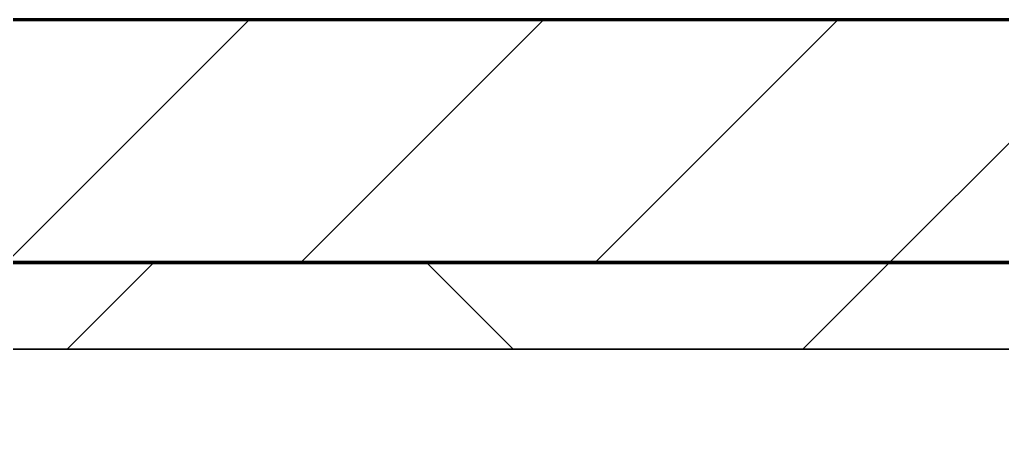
# Model space of a CAD drawing. Header units: millimetres. Extents: x -726012 to -647389, y -20772 to 18805.
# Drawn here: x -706343 to -705777, y 8514 to 8759 of the extents above; entities that cross this region are included whole.
import ezdxf
from ezdxf.xclip import XClip

# ---------------------------------------------------------------- set-up
doc = ezdxf.new("R2010")
doc.units = ezdxf.units.MM
doc.header["$XCLIPFRAME"] = 0
for name, color, linetype, lineweight in [('A-GLAZ-CURT', 2, 'Continuous', 9), ('A-WALL', 5, 'Continuous', 35), ('A-WALL-FNSH', 2, 'Continuous', 35), ('A-WALL-PATT', 1, 'Continuous', 35)]:
    doc.layers.add(name, color=color, linetype=linetype, lineweight=lineweight)
doc.layers.add('A11_ALU.SOLID SHEET', color=2, linetype='Continuous')

# ---------------------------------------------------------------- blocks, each defined once
blk = doc.blocks.new('PPLS-PP19_Custom Tile Pattern - Custom Tile Pattern-V224-4233-01 ENLARGED MULTI-PURPOSE LEVEL - REFLECTED CEILING PLAN - SHEET 4')
at = {"layer": 'A-GLAZ-CURT'}
for p, q in [((-300, 0), (300, 0)), ((300, 0), (-300, 0)), ((195.99, 0), (213.31, 0)), ((213.31, 0), (195.99, 0)), ((230.06, 0), (300, 0)), ((-300, -50), (300, -50)), ((300, -50), (-300, -50))]:
    blk.add_line(p, q, dxfattribs=at)
for points, knots in [([(103.09, 0), (101.08, 0), (86.31, 0), (63.34, 0), (35.84, 0), (22.04, 0), (16.45, 0), (15.57, 0)], [-375.435014, -375.435014, -375.435014, -375.435014, -369.147452, -330.153101, -307.516438, -285.83788, -281.576261, -281.576261, -281.576261, -281.576261]), ([(114.39, 0), (114.2, 0), (112.08, 0), (105.42, 0), (92.38, 0), (85.59, 0), (74.4, 0), (62.26, 0), (51.85, 0), (43.81, 0), (29.53, 0), (20.67, 0), (18.85, 0), (18.16, 0)], [-8148.58938, -8148.58938, -8148.58938, -8148.58938, -8105.191388, -7723.759874, -7531.75727, -7135.649961, -6924.452779, -6738.82075, -6548.303034, -6314.283804, -6135.05769, -5972.647715, -5832.674503, -5832.674503, -5832.674503, -5832.674503]), ([(27.89, 0), (29.09, 0), (33.4, 0), (48.37, 0), (71.92, 0), (100.57, 0), (116.36, 0), (128.63, 0), (128.95, 0)], [-147.777612, -147.777612, -147.777612, -147.777612, -135.792042, -118.513713, -97.899267, -63.759246, -39.050993, -35.895543, -35.895543, -35.895543, -35.895543]), ([(136.44, 0), (121.66, 0), (86.93, 0), (51.16, 0), (31.18, 0)], [-106.750556, -106.750556, -106.750556, -106.750556, -59.610984, 0, 0, 0, 0]), ([(168.37, 0), (167.68, 0), (162.47, 0), (147.02, 0), (109.77, 0), (76.86, 0), (57.82, 0), (46.51, 0), (41.18, 0), (36.02, 0), (35.54, 0), (35.54, 0)], [-543.375029, -543.375029, -543.375029, -543.375029, -530.793311, -458.593899, -401.860199, -357.622665, -341.267687, -334.000314, -326.15566, -319.318397, -317.489778, -317.489778, -317.489778, -317.489778]), ([(36.29, 0), (37.77, 0), (48.82, 0), (64.79, 0), (95.91, 0), (124.45, 0), (132.42, 0), (134.6, 0)], [-314.598523, -314.598523, -314.598523, -314.598523, -305.899624, -287.17622, -249.500363, -194.761443, -152.241002, -152.241002, -152.241002, -152.241002]), ([(83.74, 0), (84.1, 0), (102.43, 0), (120.63, 0), (138.28, 0), (138.53, 0)], [-347.429871, -347.429871, -347.429871, -347.429871, -346.313304, -291.370682, -290.5735, -290.5735, -290.5735, -290.5735]), ([(84.58, 0), (85.58, 0), (87.21, 0), (92.51, 0), (94.33, 0)], [-3579.141173, -3579.141173, -3579.141173, -3579.141173, -3336.541051, -2783.776468, -2783.776468, -2783.776468, -2783.776468]), ([(94.4, 0), (94.4, 0), (94.64, 0), (99.11, 0), (108.97, 0), (120.79, 0), (139.94, 0), (163.31, 0), (185.23, 0), (193.62, 0), (194.69, 0), (194.79, 0)], [-2348.345796, -2348.345796, -2348.345796, -2348.345796, -2310.419338, -2233.599744, -2052.234781, -1843.028543, -1530.39897, -1095.004608, -529.74427, -295.064701, -265.121568, -265.121568, -265.121568, -265.121568]), ([(129.02, 0), (129.02, 0), (124.41, 0), (122.35, 0), (114.96, 0), (108.04, 0), (103.09, 0)], [-35.386604, -35.386604, -35.386604, -35.386604, -31.430235, -22.807238, -15.488593, 0, 0, 0, 0]), ([(157.9, 0), (156.77, 0), (151.67, 0), (143.29, 0), (134.04, 0), (126.24, 0), (118.6, 0), (114.23, 0), (111.98, 0), (105.66, 0), (105.23, 0), (105.23, 0)], [-10292.955006, -10292.955006, -10292.955006, -10292.955006, -10098.273015, -9847.788484, -9677.714971, -9567.007022, -9453.21225, -9220.200448, -9012.77275, -8966.157302, -8929.495943, -8929.495943, -8929.495943, -8929.495943]), ([(105.26, 0), (105.52, 0), (111.01, 0), (112.65, 0), (113.59, 0)], [-8920.561005, -8920.561005, -8920.561005, -8920.561005, -8814.835624, -8577.462505, -8577.462505, -8577.462505, -8577.462505]), ([(128.58, 0), (128.8, 0), (130.16, 0), (139.26, 0), (152.67, 0), (161.24, 0), (162.19, 0), (162.75, 0)], [-633.326174, -633.326174, -633.326174, -633.326174, -627.736123, -618.981161, -602.094757, -592.980799, -581.414464, -581.414464, -581.414464, -581.414464]), ([(137.1, 0), (136, 0), (133.64, 0), (129.87, 0), (129.11, 0)], [-670.405967, -670.405967, -670.405967, -670.405967, -651.020627, -640.742133, -640.742133, -640.742133, -640.742133]), ([(193.8, 0), (193.33, 0), (190.11, 0), (183.13, 0), (171, 0), (161.95, 0), (161.28, 0), (158.35, 0), (157.85, 0), (157.77, 0)], [-11665.349007, -11665.349007, -11665.349007, -11665.349007, -11565.880756, -11105.624034, -10839.086983, -10768.332124, -10666.779182, -10580.760289, -10550.278881, -10550.278881, -10550.278881, -10550.278881]), ([(300, 0), (286.53, 0), (254.22, 0), (207.11, 0), (177.41, 0), (159.34, 0), (158.33, 0), (158.3, 0)], [-285.253232, -285.253232, -285.253232, -285.253232, -244.693688, -187.987675, -143.776725, -129.632772, -123.352749, -123.352749, -123.352749, -123.352749]), ([(159.07, 0), (159.13, 0), (160.84, 0), (165.21, 0), (174.15, 0), (185.98, 0), (205.84, 0), (214.92, 0), (220.32, 0)], [-115.643202, -115.643202, -115.643202, -115.643202, -114.681583, -87.660824, -65.295536, -41.623857, -24.459831, -8.507806, -8.507806, -8.507806, -8.507806]), ([(162.75, 0), (165.4, 0), (170.91, 0), (172.61, 0), (172.61, 0)], [-111.264224, -111.264224, -111.264224, -111.264224, -56.742688, -19.085662, -19.085662, -19.085662, -19.085662]), ([(219.97, 0), (215.93, 0), (199.91, 0), (182.99, 0), (174.27, 0), (169.67, 0), (168.99, 0)], [-8998.814218, -8998.814218, -8998.814218, -8998.814218, -8717.832359, -8253.978395, -8152.463617, -8069.855175, -8069.855175, -8069.855175, -8069.855175]), ([(215.22, 0), (214.62, 0), (210.55, 0), (203.98, 0), (187.54, 0), (175.3, 0), (169.49, 0)], [-203.825446, -203.825446, -203.825446, -203.825446, -198.527383, -184.406837, -162.427601, -142.916156, -142.916156, -142.916156, -142.916156]), ([(171.51, 0), (176.48, 0), (193.23, 0), (201.73, 0), (208.81, 0), (212.24, 0), (217.66, 0), (219.78, 0)], [-7971.819559, -7971.819559, -7971.819559, -7971.819559, -7784.112253, -7606.717214, -7289.299508, -7042.621073, -6915.603924, -6915.603924, -6915.603924, -6915.603924]), ([(172.07, 0), (177.66, 0), (187.87, 0), (201.08, 0), (207.47, 0), (213.96, 0), (215.11, 0)], [-255.364076, -255.364076, -255.364076, -255.364076, -237.955587, -223.92608, -215.862851, -208.75215, -208.75215, -208.75215, -208.75215]), ([(220.29, 0), (221.24, 0), (228.19, 0), (242.06, 0), (246.54, 0), (246.96, 0)], [-10650.758074, -10650.758074, -10650.758074, -10650.758074, -10511.382485, -9925.173265, -9834.877357, -9834.877357, -9834.877357, -9834.877357]), ([(220.31, 0), (225.82, 0), (244.63, 0), (266.73, 0), (281.71, 0), (291.71, 0), (296.52, 0), (297.86, 0), (298.09, 0)], [-6905.012573, -6905.012573, -6905.012573, -6905.012573, -6582.165592, -6068.460911, -5766.029927, -5566.724884, -5280.360606, -5199.253518, -5199.253518, -5199.253518, -5199.253518]), ([(300, 0), (288.22, 0), (262, 0), (232.18, 0), (221.87, 0), (220.41, 0)], [-12528.858583, -12528.858583, -12528.858583, -12528.858583, -11905.454923, -11162.864862, -10949.628209, -10949.628209, -10949.628209, -10949.628209]), ([(247.1, 0), (246.76, 0), (245.04, 0), (238.34, 0), (226.56, 0), (223.41, 0), (220.52, 0), (220.43, 0)], [-9649.085549, -9649.085549, -9649.085549, -9649.085549, -9581.591397, -9406.094246, -9221.510254, -9016.44624, -9009.588718, -9009.588718, -9009.588718, -9009.588718]), ([(284.76, 0), (284.76, 0), (285.09, 0), (287.47, 0), (293.59, 0), (297.76, 0), (300, 0)], [-4110.630118, -4110.630118, -4110.630118, -4110.630118, -4053.389046, -3959.664717, -3862.421465, -3746.95702, -3746.95702, -3746.95702, -3746.95702]), ([(297.38, 0), (295.84, 0), (291.62, 0), (285.38, 0), (284.87, 0)], [-4803.172655, -4803.172655, -4803.172655, -4803.172655, -4358.271401, -4143.037883, -4143.037883, -4143.037883, -4143.037883])]:
    blk.add_open_spline(points, degree=3, knots=knots, dxfattribs=at)
for points in [[(168.74, 0), (168.74, 0), (169.81, 0), (171.51, 0)], [(195.11, 0), (194.91, 0), (194.44, 0), (193.8, 0)], [(220.35, 0), (219.75, 0), (219.29, 0), (219.02, 0)], [(221.13, 0), (223.79, 0), (226.71, 0), (230.06, 0)]]:
    blk.add_open_spline(points, degree=3, dxfattribs=at)
blk = doc.blocks.new('PPLS-PP19_Custom Tile Pattern - Custom Tile Pattern-V225-4233-01 ENLARGED MULTI-PURPOSE LEVEL - REFLECTED CEILING PLAN - SHEET 4')
at = {"layer": 'A-GLAZ-CURT'}
for p, q in [((-300, 0), (300, 0)), ((300, 0), (-300, 0)), ((-293.07, 0), (-275.75, 0)), ((-275.75, 0), (-293.07, 0)), ((-222.32, 0), (-205, 0)), ((-205, 0), (-222.32, 0)), ((-300, -50), (300, -50)), ((300, -50), (-300, -50))]:
    blk.add_line(p, q, dxfattribs=at)
at = {"layer": 'A-GLAZ-CURT', "flags": 128}
for points in [[(-300, 0), (-291.56, 0), (-283.3, 0), (-275.2, 0), (-267.26, 0), (-259.45, 0), (-251.77, 0), (-244.2, 0), (-236.74, 0), (-229.36, 0), (-222.06, 0), (-214.83, 0), (-207.71, 0), (-200.76, 0), (-194.02, 0), (-187.54, 0), (-181.38, 0), (-175.58, 0)], [(-174.63, 0), (-179.49, 0), (-184.81, 0), (-190.44, 0), (-196.37, 0), (-202.58, 0), (-209.04, 0), (-215.73, 0), (-222.63, 0), (-229.72, 0), (-236.97, 0), (-244.39, 0), (-251.96, 0), (-259.67, 0), (-267.51, 0), (-275.48, 0), (-283.55, 0), (-291.73, 0), (-300, 0)], [(-174.6, 0), (-170.25, 0), (-165.64, 0), (-162.01, 0), (-159.53, 0), (-157.46, 0), (-154.52, 0), (-149.42, 0), (-141.84, 0), (-132.81, 0), (-126.08, 0)], [(-125.17, 0), (-128.55, 0), (-134.16, 0), (-140.03, 0), (-145.5, 0), (-150.63, 0), (-155.53, 0), (-160.27, 0), (-164.95, 0), (-169.65, 0), (-174.47, 0)]]:
    blk.add_lwpolyline(points, dxfattribs=at)
at = {"layer": 'A-GLAZ-CURT'}
for points, knots in [([(-300, 0), (-284.65, 0), (-236.57, 0), (-198.4, 0), (-175.19, 0), (-174.7, 0)], [-5323.127839, -5323.127839, -5323.127839, -5323.127839, -4502.809032, -2700.551212, -2661.563919, -2661.563919, -2661.563919, -2661.563919]), ([(-243.45, 0), (-256.07, 0), (-274.38, 0), (-294.48, 0), (-300, 0)], [-14505.351588, -14505.351588, -14505.351588, -14505.351588, -13729.592194, -13439.944408, -13439.944408, -13439.944408, -13439.944408]), ([(-174.68, 0), (-178.38, 0), (-186.68, 0), (-209.77, 0), (-232.01, 0), (-255.22, 0), (-262.59, 0), (-264.9, 0), (-265.4, 0)], [-1977.03536, -1977.03536, -1977.03536, -1977.03536, -1755.085331, -1400.429864, -858.079193, -543.655514, -208.940337, 0, 0, 0, 0]), ([(-258.6, 0), (-257.91, 0), (-254.26, 0), (-248.2, 0), (-243.33, 0), (-242.97, 0)], [-5722.54675, -5722.54675, -5722.54675, -5722.54675, -5657.471696, -5413.335975, -5393.936509, -5393.936509, -5393.936509, -5393.936509]), ([(-175.02, 0), (-187.33, 0), (-209.09, 0), (-232.96, 0), (-242.97, 0)], [-16055.034758, -16055.034758, -16055.034758, -16055.034758, -15131.813646, -14515.395354, -14515.395354, -14515.395354, -14515.395354]), ([(-242.02, 0), (-235.39, 0), (-225.36, 0), (-213.1, 0), (-200.2, 0), (-188.34, 0), (-179.5, 0), (-175.66, 0)], [-5376.889564, -5376.889564, -5376.889564, -5376.889564, -5017.494783, -4832.723979, -4666.091899, -4349.945572, -4147.886235, -4147.886235, -4147.886235, -4147.886235]), ([(-175.08, 0), (-176.14, 0), (-183.46, 0), (-199.46, 0), (-216.65, 0), (-231.26, 0), (-233.46, 0), (-234, 0)], [-1821.098565, -1821.098565, -1821.098565, -1821.098565, -1763.376603, -1422.553702, -978.033455, -846.069444, -682.911962, -682.911962, -682.911962, -682.911962]), ([(-233.49, 0), (-233.44, 0), (-232.38, 0), (-230.74, 0), (-225.3, 0), (-223.63, 0)], [-455.274641, -455.274641, -455.274641, -455.274641, -440.605512, -119.536984, 0, 0, 0, 0]), ([(-223.63, 0), (-219.39, 0), (-206.17, 0), (-190.12, 0), (-178.49, 0), (-174.92, 0)], [-5463.295695, -5463.295695, -5463.295695, -5463.295695, -5161.076232, -4739.070012, -4552.746412, -4552.746412, -4552.746412, -4552.746412]), ([(-174.65, 0), (-172.14, 0), (-166.13, 0), (-158.7, 0), (-157.22, 0)], [-4130.392395, -4130.392395, -4130.392395, -4130.392395, -4000.813434, -3840.635403, -3840.635403, -3840.635403, -3840.635403]), ([(-174.64, 0), (-153.8, 0), (-129.66, 0), (-110.8, 0), (-99.5, 0), (-91.46, 0)], [-2659.842122, -2659.842122, -2659.842122, -2659.842122, -1002.059161, -460.363443, 0, 0, 0, 0]), ([(-72.93, 0), (-75.51, 0), (-91.45, 0), (-124.85, 0), (-160.37, 0), (-174.64, 0)], [-19442.345229, -19442.345229, -19442.345229, -19442.345229, -18935.241197, -17136.203329, -16064.703067, -16064.703067, -16064.703067, -16064.703067]), ([(-174.64, 0), (-173.06, 0), (-165.43, 0), (-152.12, 0), (-136.84, 0), (-127.33, 0), (-124.19, 0), (-123.43, 0), (-123.28, 0)], [-4547.758835, -4547.758835, -4547.758835, -4547.758835, -4465.409639, -4149.119819, -3839.893365, -3647.167523, -3488.92562, -3439.852845, -3439.852845, -3439.852845, -3439.852845]), ([(-133.82, 0), (-135.51, 0), (-137.8, 0), (-149.31, 0), (-160.74, 0), (-169.42, 0), (-174.64, 0)], [-2731.647847, -2731.647847, -2731.647847, -2731.647847, -2418.507304, -2308.929706, -2113.765672, -1829.160492, -1829.160492, -1829.160492, -1829.160492]), ([(-137.88, 0), (-140.56, 0), (-147.66, 0), (-147.69, 0), (-158.72, 0), (-168.99, 0), (-173.27, 0), (-173.9, 0)], [-3187.727384, -3187.727384, -3187.727384, -3187.727384, -2919.378265, -2477.344047, -2237.412286, -2029.680487, -1992.329615, -1992.329615, -1992.329615, -1992.329615]), ([(-152.35, 0), (-151.03, 0), (-147.71, 0), (-143.57, 0), (-138.62, 0)], [-3494.978217, -3494.978217, -3494.978217, -3494.978217, -3371.022232, -3227.460399, -3227.460399, -3227.460399, -3227.460399]), ([(-118.78, 0), (-121.86, 0), (-126.28, 0), (-136.96, 0), (-147.46, 0), (-150.03, 0), (-150.57, 0)], [-5938.474035, -5938.474035, -5938.474035, -5938.474035, -5700.061948, -5508.838257, -5298.784692, -5196.16478, -5196.16478, -5196.16478, -5196.16478]), ([(-150.34, 0), (-150.07, 0), (-147.75, 0), (-142.6, 0), (-127.26, 0), (-113.61, 0), (-107.48, 0), (-106.3, 0)], [-4948.728362, -4948.728362, -4948.728362, -4948.728362, -4883.323924, -4440.880425, -4054.690705, -3793.097032, -3730.512565, -3730.512565, -3730.512565, -3730.512565]), ([(-26.75, 0), (-27.82, 0), (-36.18, 0), (-53.55, 0), (-78.2, 0), (-110.94, 0), (-130.52, 0), (-147.74, 0), (-149.07, 0)], [-8718.362214, -8718.362214, -8718.362214, -8718.362214, -8532.293389, -8073.216054, -7508.296369, -7004.680444, -6449.282163, -6277.220794, -6277.220794, -6277.220794, -6277.220794]), ([(-148.23, 0), (-146.94, 0), (-140.15, 0), (-137.28, 0), (-133.93, 0), (-128.78, 0), (-126.5, 0)], [-6162.058746, -6162.058746, -6162.058746, -6162.058746, -6017.569127, -5560.701257, -5364.112219, -5231.017328, -5231.017328, -5231.017328, -5231.017328]), ([(-86.16, 0), (-91.37, 0), (-104.13, 0), (-122.65, 0), (-139.03, 0), (-146.11, 0), (-146.95, 0)], [-1681.3698, -1681.3698, -1681.3698, -1681.3698, -1374.161226, -945.742622, -741.901385, -489.130243, -489.130243, -489.130243, -489.130243]), ([(-146.69, 0), (-146.59, 0), (-145.49, 0), (-135.69, 0), (-128.29, 0), (-125.15, 0)], [-420.34245, -420.34245, -420.34245, -420.34245, -406.956646, -290.263673, 0, 0, 0, 0]), ([(-127.41, 0), (-131.63, 0), (-133.16, 0), (-134.09, 0), (-134.15, 0)], [-8540.990293, -8540.990293, -8540.990293, -8540.990293, -8266.114998, -8246.473386, -8246.473386, -8246.473386, -8246.473386]), ([(-134.15, 0), (-133.32, 0), (-130.31, 0), (-117.33, 0), (-92.04, 0), (-74.02, 0), (-62.74, 0), (-60.36, 0), (-59.97, 0)], [-7657.439573, -7657.439573, -7657.439573, -7657.439573, -7293.749979, -6839.55839, -6236.997189, -5713.340575, -5140.470607, -5006.787413, -5006.787413, -5006.787413, -5006.787413]), ([(-120.13, 0), (-120.14, 0), (-120.24, 0), (-121.3, 0), (-129.25, 0), (-133.82, 0)], [-2933.992132, -2933.992132, -2933.992132, -2933.992132, -2920.575025, -2840.280255, -2731.647847, -2731.647847, -2731.647847, -2731.647847]), ([(-113.43, 0), (-113.44, 0), (-113.96, 0), (-119.73, 0), (-125.43, 0), (-127.03, 0), (-127.41, 0)], [-328.499627, -328.499627, -328.499627, -328.499627, -282.672656, -98.539552, -24.539552, 0, 0, 0, 0]), ([(-126.5, 0), (-122.44, 0), (-115.32, 0), (-108.55, 0), (-106.29, 0)], [-5231.017328, -5231.017328, -5231.017328, -5231.017328, -4994.692869, -4873.870761, -4873.870761, -4873.870761, -4873.870761]), ([(-125.15, 0), (-124.93, 0), (-121.96, 0), (-113.01, 0), (-98.9, 0), (-85.29, 0), (-71.67, 0), (-65.93, 0), (-65.07, 0)], [-3362.7396, -3362.7396, -3362.7396, -3362.7396, -3342.215224, -3074.362186, -2902.289527, -2605.247022, -2322.099534, -2241.8264, -2241.8264, -2241.8264, -2241.8264]), ([(-122.08, 0), (-122.01, 0), (-121.69, 0), (-121.2, 0), (-120.88, 0)], [-3136.336417, -3136.336417, -3136.336417, -3136.336417, -3110.304437, -3035.164275, -3035.164275, -3035.164275, -3035.164275]), ([(-106.31, 0), (-106.64, 0), (-109.19, 0), (-114.02, 0), (-117.28, 0), (-118.78, 0)], [-246.513311, -246.513311, -246.513311, -246.513311, -229.489605, -116.330425, 0, 0, 0, 0]), ([(-117.74, 0), (-117.19, 0), (-114.78, 0), (-113.43, 0), (-113.43, 0)], [-821.249067, -821.249067, -821.249067, -821.249067, -394.672656, -330.879064, -330.879064, -330.879064, -330.879064]), ([(-37.98, 0), (-38.39, 0), (-40.79, 0), (-44.32, 0), (-58.97, 0), (-85.2, 0), (-107.61, 0), (-116.56, 0), (-117.56, 0)], [-3934.215143, -3934.215143, -3934.215143, -3934.215143, -3858.647035, -3538.256648, -2842.901703, -2193.204658, -1433.981041, -985.49888, -985.49888, -985.49888, -985.49888]), ([(-115.82, 0), (-114.96, 0), (-112.28, 0), (-108.01, 0), (-107.12, 0)], [-5724.064692, -5724.064692, -5724.064692, -5724.064692, -5430.283136, -5358.698861, -5358.698861, -5358.698861, -5358.698861]), ([(-106.35, 0), (-107.93, 0), (-113.01, 0), (-114.94, 0), (-115.63, 0)], [-602.962248, -602.962248, -602.962248, -602.962248, -501.969187, -243.577221, -243.577221, -243.577221, -243.577221]), ([(-106.37, 0), (-103.33, 0), (-95.08, 0), (-71.33, 0), (-42.53, 0), (-12.78, 0), (4.23, 0), (9.64, 0), (10.14, 0), (10.18, 0)], [-5338.842564, -5338.842564, -5338.842564, -5338.842564, -5103.229623, -4799.173296, -4065.652676, -3589.737505, -3285.047089, -3066.359526, -3044.715262, -3044.715262, -3044.715262, -3044.715262]), ([(-36.33, 0), (-36.43, 0), (-37.27, 0), (-45.02, 0), (-46.13, 0), (-60.59, 0), (-80.91, 0), (-96.62, 0), (-106.25, 0)], [-1855.773136, -1855.773136, -1855.773136, -1855.773136, -1810.870157, -1672.078046, -1405.135169, -1060.00838, -740.068933, -247.436418, -247.436418, -247.436418, -247.436418]), ([(9.32, 0), (9.08, 0), (7.65, 0), (2.57, 0), (-12.23, 0), (-25.64, 0), (-40, 0), (-56.24, 0), (-75.59, 0), (-91.96, 0), (-103.19, 0), (-106.06, 0)], [-2922.926651, -2922.926651, -2922.926651, -2922.926651, -2882.788014, -2720.818881, -2518.50168, -2125.455881, -1792.521578, -1466.981642, -1208.454564, -789.402658, -608.943052, -608.943052, -608.943052, -608.943052]), ([(-105.37, 0), (-99.51, 0), (-84.23, 0), (-63.44, 0), (-54.4, 0), (-48.93, 0), (-42.45, 0), (-38.95, 0)], [-4857.373233, -4857.373233, -4857.373233, -4857.373233, -4542.524482, -4008.285538, -3689.699207, -3546.54457, -3362.796854, -3362.796854, -3362.796854, -3362.796854]), ([(-105.23, 0), (-99.4, 0), (-88.76, 0), (-75.26, 0), (-68.41, 0), (-65.12, 0), (-63.63, 0)], [-3711.546272, -3711.546272, -3711.546272, -3711.546272, -3402.597032, -3144.956779, -3050.982048, -2969.237017, -2969.237017, -2969.237017, -2969.237017]), ([(-91.46, 0), (-90.09, 0), (-84.7, 0), (-77.43, 0), (-72.73, 0), (-72.64, 0), (-72.64, 0)], [-19832.387487, -19832.387487, -19832.387487, -19832.387487, -19753.885894, -19541.04734, -19478.625389, -19471.062469, -19471.062469, -19471.062469, -19471.062469]), ([(-63.96, 0), (-64.13, 0), (-72.5, 0), (-80.63, 0), (-86.16, 0)], [-2171.769325, -2171.769325, -2171.769325, -2171.769325, -2007.031671, -1681.3698, -1681.3698, -1681.3698, -1681.3698]), ([(-29.03, 0), (-33.97, 0), (-43.74, 0), (-56.37, 0), (-71.66, 0), (-77.83, 0), (-82.66, 0), (-83.28, 0), (-83.28, 0)], [-2680.714891, -2680.714891, -2680.714891, -2680.714891, -2413.671296, -2161.752162, -2006.592567, -1646.621388, -1424.436217, -1393.971743, -1393.971743, -1393.971743, -1393.971743]), ([(-83.28, 0), (-83.28, 0), (-82.91, 0), (-76.14, 0), (-62.97, 0), (-49.06, 0), (-40.45, 0), (-37.89, 0)], [-1393.4169, -1393.4169, -1393.4169, -1393.4169, -1353.722004, -1274.333717, -1073.56893, -651.549973, -357.376053, -357.376053, -357.376053, -357.376053]), ([(-66.39, 0), (-66.39, 0), (-63.63, 0), (-55.15, 0), (-43.11, 0), (-37.93, 0)], [-2493.31794, -2493.31794, -2493.31794, -2493.31794, -2315.303971, -1809.437387, -1196.766149, -1196.766149, -1196.766149, -1196.766149]), ([(30.35, 0), (25.43, 0), (11.71, 0), (-16.92, 0), (-47.42, 0), (-65.77, 0), (-66.37, 0), (-66.38, 0)], [-4482.124018, -4482.124018, -4482.124018, -4482.124018, -4222.080604, -3745.412743, -2981.410125, -2542.574734, -2498.224237, -2498.224237, -2498.224237, -2498.224237]), ([(-63.63, 0), (-61.49, 0), (-57.39, 0), (-54.49, 0), (-45.2, 0), (-40.79, 0), (-40.46, 0), (-40.44, 0)], [-2969.237017, -2969.237017, -2969.237017, -2969.237017, -2851.217951, -2734.127174, -2474.780881, -2410.990208, -2350.645972, -2350.645972, -2350.645972, -2350.645972]), ([(-58.83, 0), (-58.37, 0), (-57.29, 0), (-54.23, 0), (-46.33, 0), (-42.62, 0), (-41.76, 0)], [-4859.52896, -4859.52896, -4859.52896, -4859.52896, -4680.891996, -4469.85053, -4321.566175, -4270.495146, -4270.495146, -4270.495146, -4270.495146]), ([(-51.83, 0), (-51.83, 0), (-51.78, 0), (-47.4, 0), (-46.01, 0), (-40.22, 0), (-36.78, 0)], [-632.814994, -632.814994, -632.814994, -632.814994, -627.965721, -508.377888, -260.442412, 0, 0, 0, 0]), ([(76.63, 0), (74.8, 0), (67.65, 0), (53.52, 0), (37, 0), (24.07, 0), (12.82, 0), (-2.9, 0), (-20.62, 0), (-32.81, 0), (-44.85, 0), (-51.43, 0), (-51.79, 0)], [-3095.572228, -3095.572228, -3095.572228, -3095.572228, -2950.589685, -2634.532728, -2313.748533, -2106.613311, -1925.670641, -1617.263037, -1290.787923, -1039.307308, -819.71621, -644.910881, -644.910881, -644.910881, -644.910881]), ([(-41.76, 0), (-39.9, 0), (-37.72, 0), (-36.92, 0), (-36.77, 0)], [-4270.495146, -4270.495146, -4270.495146, -4270.495146, -4161.040818, -4106.245333, -4106.245333, -4106.245333, -4106.245333]), ([(-37.91, 0), (-37.36, 0), (-28.46, 0), (-18.03, 0), (8.61, 0), (15.02, 0), (22.91, 0), (31, 0), (39.04, 0), (51.19, 0), (58.74, 0), (61.34, 0), (61.45, 0)], [-3344.389841, -3344.389841, -3344.389841, -3344.389841, -3315.260113, -2864.387349, -2439.246196, -2084.094819, -1956.422387, -1818.904206, -1645.594513, -1443.202566, -1228.752106, -1120.932285, -1120.932285, -1120.932285, -1120.932285]), ([(-37.16, 0), (-35.5, 0), (-31.83, 0), (-29.82, 0), (-29.19, 0)], [-1165.837977, -1165.837977, -1165.837977, -1165.837977, -963.711516, -666.19313, -666.19313, -666.19313, -666.19313]), ([(-37, 0), (-36.81, 0), (-35.01, 0), (-33.57, 0), (-29.94, 0), (-28.57, 0)], [-321.685787, -321.685787, -321.685787, -321.685787, -296.515819, -83.513472, 0, 0, 0, 0]), ([(-36.78, 0), (-32.43, 0), (-19.22, 0), (3.14, 0), (21.37, 0), (29.77, 0)], [-6191.144455, -6191.144455, -6191.144455, -6191.144455, -5862.463379, -5340.621928, -4901.322694, -4901.322694, -4901.322694, -4901.322694]), ([(-36.29, 0), (-36.29, 0), (-34.66, 0), (-28.88, 0), (-26.95, 0), (-26.54, 0)], [-9150.272121, -9150.272121, -9150.272121, -9150.272121, -9057.163041, -8919.836787, -8834.607043, -8834.607043, -8834.607043, -8834.607043]), ([(30.36, 0), (28.96, 0), (19.99, 0), (3.54, 0), (-16.58, 0), (-34.76, 0), (-36.04, 0)], [-10452.261949, -10452.261949, -10452.261949, -10452.261949, -10363.088938, -9884.23066, -9424.652049, -9182.880979, -9182.880979, -9182.880979, -9182.880979]), ([(-33.34, 0), (-33.34, 0), (-32.93, 0), (-31.16, 0), (-30.52, 0)], [-2415.024266, -2415.024266, -2415.024266, -2415.024266, -2357.633367, -2323.618664, -2323.618664, -2323.618664, -2323.618664]), ([(30.37, 0), (28.8, 0), (20.03, 0), (2.64, 0), (-17.84, 0), (-30.57, 0), (-31.82, 0), (-32, 0)], [-3863.351932, -3863.351932, -3863.351932, -3863.351932, -3766.694881, -3333.063701, -2994.501669, -2698.150104, -2614.070998, -2614.070998, -2614.070998, -2614.070998]), ([(-30.76, 0), (-30.73, 0), (-29.99, 0), (-23.47, 0), (-15.75, 0), (-15.19, 0)], [-54176.191683, -54176.191683, -54176.191683, -54176.191683, -54157.274271, -53749.15266, -53717.791567, -53717.791567, -53717.791567, -53717.791567]), ([(-30.52, 0), (-27.11, 0), (-17.83, 0), (5.99, 0), (22.06, 0), (37.44, 0), (45.92, 0), (57.76, 0), (64.47, 0), (72.74, 0), (75.22, 0), (76.03, 0), (76.21, 0)], [-2323.618664, -2323.618664, -2323.618664, -2323.618664, -2142.497158, -1716.209403, -1206.526904, -1089.329421, -901.315459, -753.071572, -495.328968, -421.953223, -334.951786, -290.452333, -290.452333, -290.452333, -290.452333]), ([(-13, 0), (-14.35, 0), (-17.68, 0), (-25.97, 0), (-29.52, 0), (-30.21, 0)], [-55207.591944, -55207.591944, -55207.591944, -55207.591944, -54789.006179, -54461.685999, -54290.791712, -54290.791712, -54290.791712, -54290.791712]), ([(8.33, 0), (8.19, 0), (7.18, 0), (0.32, 0), (-13.89, 0), (-24.92, 0), (-29.03, 0)], [-3574.286521, -3574.286521, -3574.286521, -3574.286521, -3526.962355, -3285.499107, -2903.012179, -2680.714891, -2680.714891, -2680.714891, -2680.714891]), ([(-28.98, 0), (-28.66, 0), (-27.39, 0), (-24.45, 0), (-22.56, 0)], [-166.548282, -166.548282, -166.548282, -166.548282, -102.06493, 0, 0, 0, 0]), ([(-28.57, 0), (-26.93, 0), (-20.29, 0), (-11.45, 0), (2.08, 0), (13.15, 0), (21.24, 0), (24.62, 0), (24.72, 0), (24.72, 0)], [-5361.429781, -5361.429781, -5361.429781, -5361.429781, -5261.36855, -5050.479954, -4785.90057, -4596.498881, -4445.288762, -4384.376941, -4376.041937, -4376.041937, -4376.041937, -4376.041937]), ([(-22.56, 0), (-20.27, 0), (-17.03, 0), (-11.36, 0), (-7.66, 0), (-6.6, 0), (-6.44, 0)], [-56468.192263, -56468.192263, -56468.192263, -56468.192263, -56344.022017, -56303.229861, -56166.290093, -56124.392176, -56124.392176, -56124.392176, -56124.392176]), ([(-15.19, 0), (-13.07, 0), (7.48, 0), (42.82, 0), (74.82, 0), (93.37, 0), (97.61, 0)], [-461.142613, -461.142613, -461.142613, -461.142613, -429.606584, -390.253598, -346.313304, -333.215778, -333.215778, -333.215778, -333.215778]), ([(-6.54, 0), (-6.73, 0), (-7.2, 0), (-7.6, 0), (-7.79, 0)], [-56009.792147, -56009.792147, -56009.792147, -56009.792147, -55949.290093, -55895.192118, -55895.192118, -55895.192118, -55895.192118]), ([(-2.63, 0), (-2.47, 0), (-1.22, 0), (4.92, 0), (15.97, 0), (22.54, 0), (24.49, 0)], [-226.825321, -226.825321, -226.825321, -226.825321, -220.269177, -206.416616, -198.214427, -187.717507, -187.717507, -187.717507, -187.717507]), ([(103.09, 0), (101.08, 0), (86.31, 0), (63.34, 0), (35.84, 0), (12, 0), (3.08, 0), (-1.67, 0), (-2.25, 0)], [-375.435014, -375.435014, -375.435014, -375.435014, -369.147452, -330.153101, -307.516438, -285.83788, -246.234814, -234.646884, -234.646884, -234.646884, -234.646884]), ([(24.69, 0), (24.54, 0), (20.99, 0), (15.48, 0), (10.8, 0), (9.63, 0)], [-4368.572414, -4368.572414, -4368.572414, -4368.572414, -4306.476363, -4080.000647, -3772.857994, -3772.857994, -3772.857994, -3772.857994]), ([(18.16, 0), (19.15, 0), (24.25, 0), (25.66, 0), (26.12, 0)], [-5700.113719, -5700.113719, -5700.113719, -5700.113719, -5554.232259, -5302.431367, -5302.431367, -5302.431367, -5302.431367]), ([(98.68, 0), (97.56, 0), (91.49, 0), (85.59, 0), (74.4, 0), (62.26, 0), (51.85, 0), (43.81, 0), (29.53, 0), (20.67, 0), (18.85, 0), (18.16, 0)], [-7618.81602, -7618.81602, -7618.81602, -7618.81602, -7531.75727, -7135.649961, -6924.452779, -6738.82075, -6548.303034, -6314.283804, -6135.05769, -5972.647715, -5832.674503, -5832.674503, -5832.674503, -5832.674503]), ([(30.18, 0), (31.69, 0), (38.26, 0), (53.39, 0), (71.67, 0), (84.83, 0), (86.01, 0), (92.51, 0), (94.33, 0)], [-4876.209966, -4876.209966, -4876.209966, -4876.209966, -4705.298446, -4353.683244, -3960.84581, -3759.045785, -3336.541051, -2783.776468, -2783.776468, -2783.776468, -2783.776468]), ([(30.36, 0), (36.44, 0), (51.78, 0), (70.92, 0), (82.12, 0), (83.66, 0)], [-4891.193091, -4891.193091, -4891.193091, -4891.193091, -4573.028122, -4094.177415, -3869.465285, -3869.465285, -3869.465285, -3869.465285]), ([(70.61, 0), (66.16, 0), (55.8, 0), (41.56, 0), (34.48, 0), (30.82, 0)], [-4647.237329, -4647.237329, -4647.237329, -4647.237329, -4326.416877, -4098.545751, -3872.697774, -3872.697774, -3872.697774, -3872.697774]), ([(53.18, 0), (53.06, 0), (52.22, 0), (44.99, 0), (36.46, 0), (30.82, 0)], [-622.740158, -622.740158, -622.740158, -622.740158, -566.066452, -360.610861, 0, 0, 0, 0]), ([(31.1, 0), (31.78, 0), (35.8, 0), (48.37, 0), (70.57, 0), (88.69, 0), (98.07, 0)], [-139.789633, -139.789633, -139.789633, -139.789633, -135.792042, -118.513713, -97.899267, -67.897822, -67.897822, -67.897822, -67.897822]), ([(136.44, 0), (121.66, 0), (86.93, 0), (51.16, 0), (31.18, 0)], [-106.750556, -106.750556, -106.750556, -106.750556, -59.610984, 0, 0, 0, 0]), ([(167.02, 0), (166.71, 0), (161.63, 0), (147.02, 0), (109.77, 0), (76.86, 0), (57.82, 0), (46.51, 0), (41.18, 0), (36.02, 0), (35.54, 0), (35.54, 0)], [-535.728724, -535.728724, -535.728724, -535.728724, -530.793311, -458.593899, -401.860199, -357.622665, -341.267687, -334.000314, -326.15566, -319.318397, -317.489778, -317.489778, -317.489778, -317.489778]), ([(36.29, 0), (37.77, 0), (48.82, 0), (64.79, 0), (95.91, 0), (124.45, 0), (132.42, 0), (134.6, 0)], [-314.598523, -314.598523, -314.598523, -314.598523, -305.899624, -287.17622, -249.500363, -194.761443, -152.241002, -152.241002, -152.241002, -152.241002]), ([(61.47, 0), (61.47, 0), (61.21, 0), (54.61, 0), (53.71, 0), (53.56, 0)], [-1113.311073, -1113.311073, -1113.311073, -1113.311073, -1096.402191, -891.204116, -747.28819, -747.28819, -747.28819, -747.28819])]:
    blk.add_open_spline(points, degree=3, knots=knots, dxfattribs=at)
for points in [[(-39.84, 0), (-39.27, 0), (-38.58, 0), (-37.95, 0)], [(-36.62, 0), (-36.62, 0), (-37.17, 0), (-37.85, 0)], [(24.49, 0), (25.23, 0), (25.72, 0), (26.04, 0)], [(27.44, 0), (27.85, 0), (28.48, 0), (29.48, 0)], [(27.89, 0), (28.29, 0), (28.75, 0), (29.29, 0)]]:
    blk.add_open_spline(points, degree=3, dxfattribs=at)
blk = doc.blocks.new('*U885')
at = {"layer": 'A-GLAZ-CURT', "rotation": 180}
for name, p in [('PPLS-PP19_Custom Tile Pattern - Custom Tile Pattern-V225-4233-01 ENLARGED MULTI-PURPOSE LEVEL - REFLECTED CEILING PLAN - SHEET 4', (-30000, 16110.41)), ('PPLS-PP19_Custom Tile Pattern - Custom Tile Pattern-V224-4233-01 ENLARGED MULTI-PURPOSE LEVEL - REFLECTED CEILING PLAN - SHEET 4', (-29400, 16110.41))]:
    blk.add_blockref(name, p, dxfattribs=at)
blk = doc.blocks.new('*U1287')
blk.add_lwpolyline([(21173.36, -580), (28210, -580), (28210, -6849.96), (45954.15, -6849.96), (45954.15, 600), (82995.06, 600), (83086.47, 650), (90052, 650), (90392, 990), (103159.16, 990), (103159.16, 4990), (21173.36, 4990), (21173.36, 3485.45), (21203.36, 3485.45), (21203.36, 925.54), (21173.36, 925.54), (21173.36, -580)])

msp = doc.modelspace()

# ---------------------------------------------------------------- hatches: boundary and pattern name
at = {"layer": 'A-WALL-PATT', "lineweight": 9}
h = msp.add_hatch(dxfattribs=at)
h.set_pattern_fill('FP_2', color=256, style=0, pattern_type=2)
h.set_pattern_definition([(45, (0, 0), (-84.852814, 84.852814), [])])
h.paths.add_polyline_path([(-653287.78, 8619.02), (-652194.48, 8619.02), (-652194.48, 8759.02), (-722165.55, 8759.02), (-722165.55, 8619.02), (-719625.62, 8619.02), (-719676.02, 8641.53), (-719679.79, 8639.36), (-719684.96, 8639.36), (-719691.03, 8644.02), (-719692.03, 8648.69), (-719757.37, 8677.88), (-719739.02, 8718.97), (-719515.31, 8619.02), (-716025.62, 8619.02), (-716076.02, 8641.53), (-716079.79, 8639.36), (-716084.96, 8639.36), (-716091.03, 8644.02), (-716092.03, 8648.69), (-716157.37, 8677.88), (-716139.02, 8718.97), (-715915.31, 8619.02), (-712425.62, 8619.02), (-712476.02, 8641.53), (-712479.79, 8639.36), (-712484.96, 8639.36), (-712491.03, 8644.02), (-712492.03, 8648.69), (-712557.37, 8677.88), (-712539.02, 8718.97), (-712315.31, 8619.02), (-708825.62, 8619.02), (-708876.02, 8641.53), (-708879.79, 8639.36), (-708884.96, 8639.36), (-708891.03, 8644.02), (-708892.03, 8648.69), (-708957.37, 8677.88), (-708939.02, 8718.97), (-708715.31, 8619.02), (-705225.62, 8619.02), (-705276.02, 8641.53), (-705279.79, 8639.36), (-705284.96, 8639.36), (-705291.03, 8644.02), (-705292.03, 8648.69), (-705357.37, 8677.88), (-705339.02, 8718.97), (-705115.31, 8619.02), (-701625.62, 8619.02), (-701676.02, 8641.53), (-701679.79, 8639.36), (-701684.96, 8639.36), (-701691.03, 8644.02), (-701692.03, 8648.69), (-701757.37, 8677.88), (-701739.02, 8718.97), (-701515.31, 8619.02), (-698025.62, 8619.02), (-698076.02, 8641.53), (-698079.79, 8639.36), (-698084.96, 8639.36), (-698091.03, 8644.02), (-698092.03, 8648.69), (-698157.37, 8677.88), (-698139.02, 8718.97), (-697915.31, 8619.02), (-694425.62, 8619.02), (-694476.02, 8641.53), (-694479.79, 8639.36), (-694484.96, 8639.36), (-694491.03, 8644.02), (-694492.03, 8648.69), (-694557.37, 8677.88), (-694539.02, 8718.97), (-694315.31, 8619.02), (-690825.62, 8619.02), (-690876.02, 8641.53), (-690879.79, 8639.36), (-690884.96, 8639.36), (-690891.03, 8644.02), (-690892.03, 8648.69), (-690957.37, 8677.88), (-690939.02, 8718.97), (-690715.31, 8619.02), (-687225.62, 8619.02), (-687276.02, 8641.53), (-687279.79, 8639.36), (-687284.96, 8639.36), (-687291.03, 8644.02), (-687292.03, 8648.69), (-687357.37, 8677.88), (-687339.02, 8718.97), (-687115.31, 8619.02), (-683626.8, 8619.54), (-683676.02, 8641.53), (-683679.79, 8639.36), (-683684.96, 8639.36), (-683691.03, 8644.02), (-683692.03, 8648.69), (-683757.37, 8677.88), (-683739.02, 8718.97), (-683515.31, 8619.02), (-680025.62, 8619.02), (-680076.02, 8641.53), (-680079.79, 8639.36), (-680084.96, 8639.36), (-680091.03, 8644.02), (-680092.03, 8648.69), (-680157.37, 8677.88), (-680139.02, 8718.97), (-679915.31, 8619.02), (-676425.62, 8619.02), (-676476.02, 8641.53), (-676479.79, 8639.36), (-676484.96, 8639.36), (-676491.03, 8644.02), (-676492.03, 8648.69), (-676557.37, 8677.88), (-676539.02, 8718.97), (-676315.31, 8619.02), (-672825.62, 8619.02), (-672876.02, 8641.53), (-672879.79, 8639.36), (-672884.96, 8639.36), (-672891.03, 8644.02), (-672892.03, 8648.69), (-672957.37, 8677.88), (-672939.02, 8718.97), (-672715.31, 8619.02), (-669225.62, 8619.02), (-669276.02, 8641.53), (-669279.79, 8639.36), (-669284.96, 8639.36), (-669291.03, 8644.02), (-669292.03, 8648.69), (-669357.37, 8677.88), (-669339.02, 8718.97), (-669115.31, 8619.02), (-665625.62, 8619.02), (-665676.02, 8641.53), (-665679.79, 8639.36), (-665684.96, 8639.36), (-665691.03, 8644.02), (-665692.03, 8648.69), (-665757.37, 8677.88), (-665739.02, 8718.97), (-665515.31, 8619.02), (-662025.62, 8619.02), (-662076.02, 8641.53), (-662079.79, 8639.36), (-662084.96, 8639.36), (-662091.03, 8644.02), (-662092.03, 8648.69), (-662157.37, 8677.88), (-662139.02, 8718.97), (-661915.31, 8619.02), (-658425.62, 8619.02), (-658476.02, 8641.53), (-658480.95, 8639.36), (-658484.96, 8639.36), (-658491.03, 8644.02), (-658492.03, 8648.69), (-658557.37, 8677.88), (-658539.02, 8718.97), (-658315.31, 8619.02), (-654825.62, 8619.02), (-654876.02, 8641.53), (-654879.79, 8639.36), (-654884.96, 8639.36), (-654891.03, 8644.02), (-654892.03, 8648.69), (-654957.37, 8677.88), (-654939.02, 8718.97), (-654715.31, 8619.02), (-653356.11, 8619.02)])
h = msp.add_hatch(dxfattribs=at)
h.set_pattern_fill('FP_3', color=256, style=0, pattern_type=2)
h.set_pattern_definition([(45, (0, 0), (-212.13203, 212.13203), []), (135, (0, 0), (-212.13203, -212.13203), [])])
h.paths.add_polyline_path([(-652194.48, 8569.02), (-652194.48, 8619.02), (-654715.31, 8619.02), (-654603.39, 8569.02), (-652262.82, 8569.02)])
h.paths.add_polyline_path([(-655132.72, 8569.02), (-654713.71, 8569.02), (-654825.62, 8619.02), (-658315.31, 8619.02), (-658203.39, 8569.02), (-655201.05, 8569.02)])
h.paths.add_polyline_path([(-658344.29, 8569.02), (-658313.71, 8569.02), (-658425.62, 8619.02), (-661915.31, 8619.02), (-661803.39, 8569.02), (-658412.62, 8569.02)])
h.paths.add_polyline_path([(-662444.15, 8569.02), (-661913.71, 8569.02), (-662025.62, 8619.02), (-665515.31, 8619.02), (-665403.39, 8569.02), (-662512.48, 8569.02)])
h.paths.add_polyline_path([(-665782.37, 8569.02), (-665513.71, 8569.02), (-665625.62, 8619.02), (-669115.31, 8619.02), (-669003.39, 8569.02), (-665860.71, 8569.02)])
h.paths.add_polyline_path([(-670712.22, 8569.02), (-669113.71, 8569.02), (-669225.62, 8619.02), (-672715.31, 8619.02), (-672603.39, 8569.02), (-670780.55, 8569.02)])
h.paths.add_polyline_path([(-672967.14, 8569.02), (-672713.71, 8569.02), (-672825.62, 8619.02), (-676315.31, 8619.02), (-676203.39, 8569.02), (-672982.37, 8569.02)])
h.paths.add_polyline_path([(-676313.71, 8569.02), (-676425.62, 8619.02), (-679915.31, 8619.02), (-679803.39, 8569.02), (-676315.37, 8569.02)])
h.paths.add_polyline_path([(-679913.71, 8569.02), (-680025.62, 8619.02), (-683515.31, 8619.02), (-683403.39, 8569.02), (-679936.92, 8569.02)])
h.paths.add_polyline_path([(-685676.73, 8569.02), (-683513.71, 8569.02), (-683626.8, 8619.02), (-687115.31, 8619.02), (-687003.39, 8569.02), (-685745.06, 8569.02)])
h.paths.add_polyline_path([(-687113.71, 8569.02), (-687225.62, 8619.02), (-690715.31, 8619.02), (-690603.39, 8569.02), (-687180.02, 8569.02)])
h.paths.add_polyline_path([(-690713.71, 8569.02), (-690825.62, 8619.02), (-694315.31, 8619.02), (-694203.39, 8569.02), (-690733.24, 8569.02)])
h.paths.add_polyline_path([(-700582.37, 8569.02), (-697913.71, 8569.02), (-698025.62, 8619.02), (-701515.31, 8619.02), (-701403.39, 8569.02), (-700709.58, 8569.02)])
h.paths.add_polyline_path([(-694313.71, 8569.02), (-694425.62, 8619.02), (-697915.31, 8619.02), (-697803.39, 8569.02), (-694354.78, 8569.02)])
h.paths.add_polyline_path([(-701513.71, 8569.02), (-701625.62, 8619.02), (-705115.31, 8619.02), (-705003.39, 8569.02), (-701529.55, 8569.02)])
h.paths.add_polyline_path([(-707132.7, 8569.02), (-705113.71, 8569.02), (-705225.62, 8619.02), (-708715.31, 8619.02), (-708603.39, 8569.02), (-707269.37, 8569.02)])
h.paths.add_polyline_path([(-708713.71, 8569.02), (-708825.62, 8619.02), (-712315.31, 8619.02), (-712203.39, 8569.02), (-708772.65, 8569.02)])
h.paths.add_polyline_path([(-712582.37, 8569.02), (-712313.71, 8569.02), (-712425.62, 8619.02), (-715915.31, 8619.02), (-715803.39, 8569.02), (-712599.19, 8569.02)])
h.paths.add_polyline_path([(-721277.24, 8569.02), (-719513.71, 8569.02), (-719625.62, 8619.02), (-722165.55, 8619.02), (-722165.55, 8569.02), (-721345.58, 8569.02)])
h.paths.add_polyline_path([(-717519.03, 8569.02), (-715913.71, 8569.02), (-716025.62, 8619.02), (-719515.31, 8619.02), (-719403.39, 8569.02), (-717587.36, 8569.02)])

# ---------------------------------------------------------------- linework, layer by layer
at = {"layer": 'A-WALL', "color": 7, "lineweight": 70}
for p, q in [((-707782.37, 8759.02), (-705382.37, 8759.02)), ((-705382.37, 8619.02), (-707782.37, 8619.02)), ((-707782.37, 8619.02), (-705382.37, 8619.02))]:
    msp.add_line(p, q, dxfattribs=at)
at = {"layer": 'A-WALL-FNSH', "color": 250}
msp.add_line((-705382.37, 8569.02), (-707782.37, 8569.02), dxfattribs=at)

# ---------------------------------------------------------------- block references
msp.add_blockref('*U885', (-676282.37, -7541.39))

# ---------------------------------------------------------------- next in the draw order: block references
at = {"layer": 'A11_ALU.SOLID SHEET'}
ref = msp.add_blockref('*U1287', (-744682.37, 3579.02), dxfattribs=at)
XClip(ref).set_block_clipping_path([(22516.8245944298, -23612.0000696909), (92487.8891097467, 7199.9972603897)])

doc.saveas('drawing.dxf')
